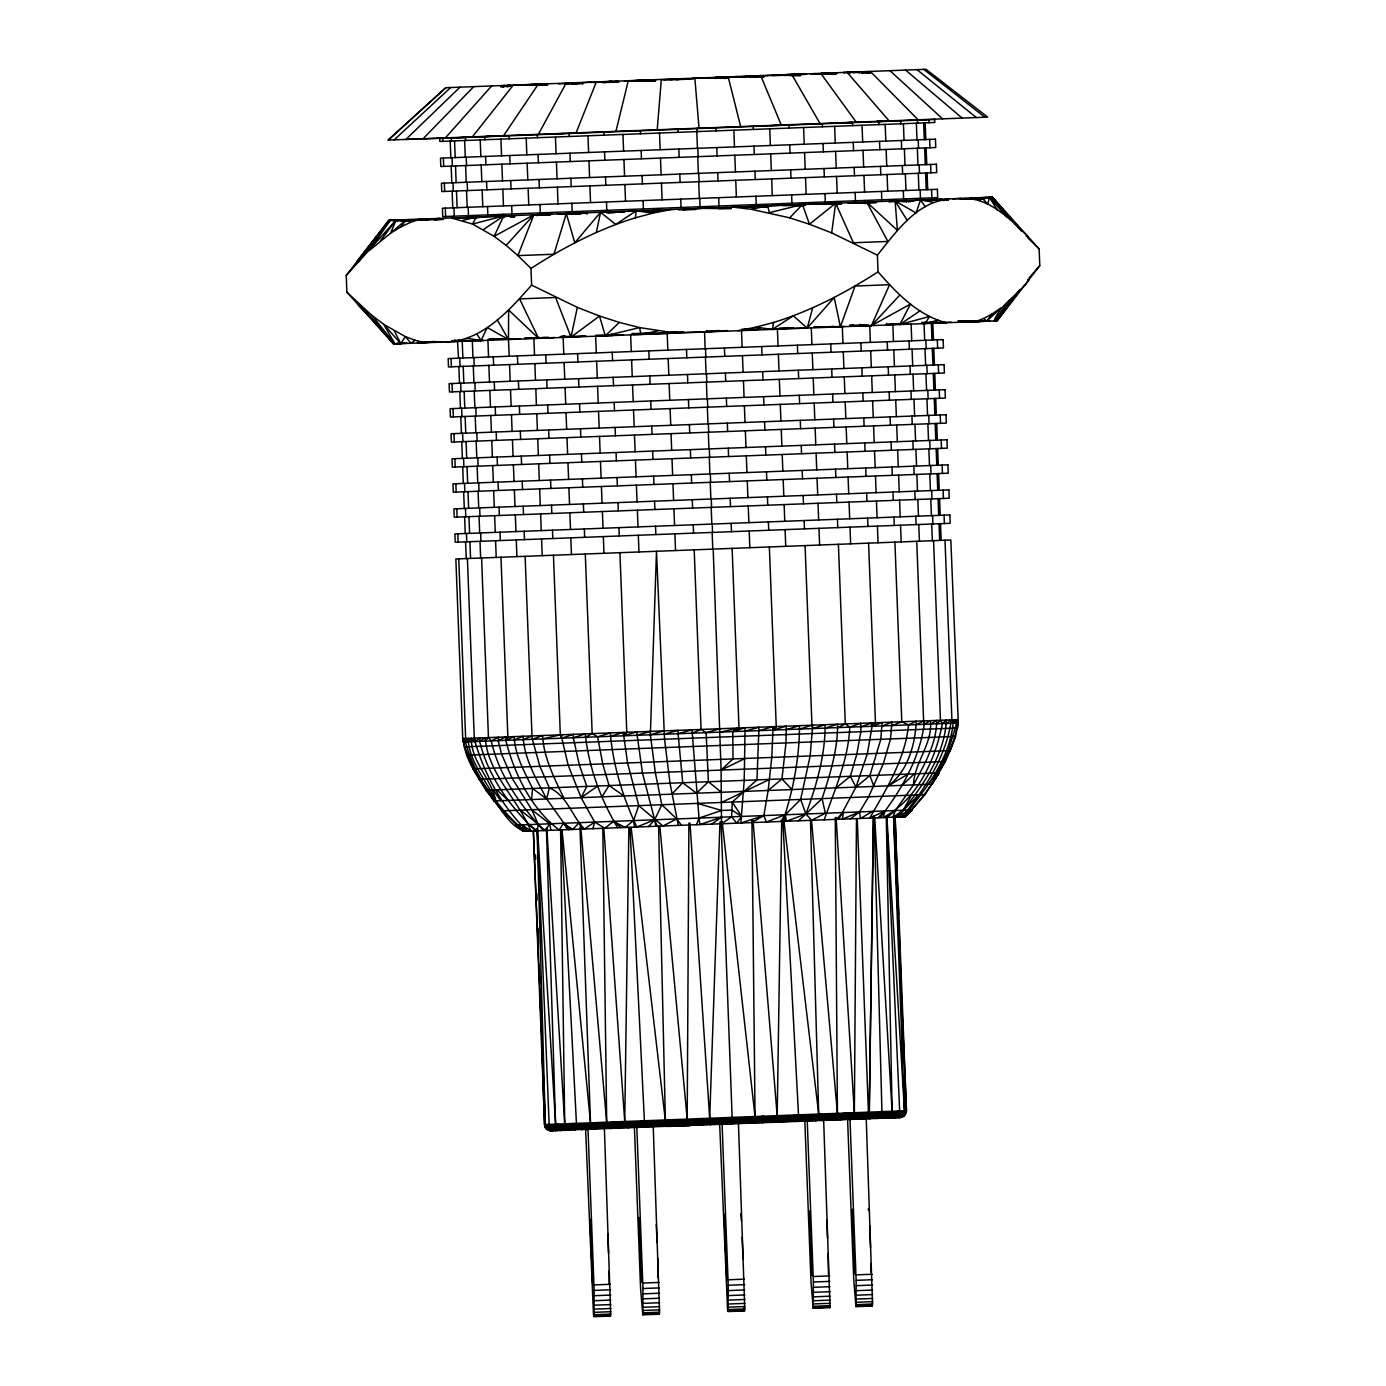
<?xml version="1.0" encoding="UTF-8"?>
<svg xmlns="http://www.w3.org/2000/svg" width="1386" height="1386" viewBox="0 0 1386 1386"><rect width="100%" height="100%" fill="white"/><g stroke="black" fill="none" stroke-linecap="round" stroke-linejoin="round"><path stroke-width="1.5" d="M658.593 826.402L665.401 1121.118L667.411 1126.454L689.587 1125.709L688.132 1124.878L687.196 1119.108L688.894 823.076M751.957 820.668L755.058 1117.67L754.192 1123.232M617.636 827.737C600.779 799.289 588.496 766.926 585.308 733.887L573.302 737.75L579.313 764.812L586.815 786.416L581.098 797.643L594.629 822.071L604.92 828.222L905.214 816.718L924.895 794.663L939.223 772.903L485.949 790.28C476.438 774.393 463.929 757.692 463.461 738.547L463.115 741.96L958.298 722.99L950.813 540.003L455.855 558.974L462.733 738.582L463.773 741.943M815.505 1120.893L817.671 1119.23L818.693 1114.067L810.498 820.581M849.861 1119.576L852.858 1117.896L854.365 1112.698L856.479 818.814M400.814 342.775L400.797 343.659L402.668 342.706M628.724 1128.048L626.264 1126.575L624.74 1121.499L628.88 827.546M768.156 790.47L771.777 757.449L772.972 730.093L786.226 726.177L786.001 742.931L781.947 778.932L768.156 790.47L763.859 815.592L766.337 822.037L785.308 814.76L800.64 799.427L810.152 755.976L812.698 725.155M604.4 1128.984L610.706 1314.049L610.377 1316.076L593.988 1316.7L594.161 1290.401L588.01 1129.607M653.256 1127.113L659.545 1312.195L659.216 1314.205L642.792 1314.829L642.965 1288.53L636.832 1127.736M738.461 1123.838L744.767 1308.938L744.421 1310.931L728.048 1311.554L728.239 1285.272L722.089 1124.462M775.519 1122.417L777.182 1116.821L781.687 821.673M823.665 1120.581L829.971 1305.664L829.625 1307.674L813.201 1308.297L813.391 1281.998L807.241 1121.205M833.54 1120.2L836.139 1118.537L837.421 1113.356L835.273 817.463M866.233 1118.935L872.539 1304.018L872.21 1306.028L855.959 1306.651L856.15 1280.352L849.999 1119.559M869.247 1113.304L873.44 816.007L869.282 1112.126L867.584 1117.324L864.223 1119.022M751.68 822.608L763.859 815.592L740.852 823.024L744.213 780.387L745.079 727.754L732.761 731.635L733.003 758.922L721.101 770.079L721.534 823.769L731.635 816.822L732.241 802.044L756.981 779.885L758.974 727.217L745.27 731.15M786.486 729.573L799.479 725.675C799.531 758.107 793.035 790.661 782.917 821.413M678.326 825.415L670.01 783.229L664.535 739.24L656.496 551.281L650.363 734.788L655.318 772.591L661.815 804.746L654.694 819.767L636.78 827.009C623.024 797.522 612.872 765.453 610.377 732.917L597.609 736.815L592.168 733.61L585.29 554.019M678.586 79.574L661.867 79.747M710.516 1124.912L709.684 1118.259L719.975 821.881M876.402 1118.554L880.058 1116.839L881.929 1111.641L874.098 815.973M565.488 826.645L568.52 829.625L546.69 798.96L532.57 788.495C524.584 772.158 514.847 755.145 514.189 736.607L505.821 740.332C514.015 773.423 531.635 809.355 559.216 829.971L604.92 828.222L613.478 821.344L625.155 827.459L633.523 820.581L638.755 805.63L627.563 762.976L623.284 732.432L610.308 736.33M573.302 737.75L573.44 734.337L561.78 738.184L568.191 765.245L581.098 797.643L597.782 786.001M805.075 545.599L811.953 725.19L812.785 728.568L825.12 724.687C825.311 755.249 816.493 785.498 805.924 813.98L798.267 820.824M886.278 817.671L892.116 1111.26L890.107 1116.458L886.208 1118.173M871.118 1272.383L871.118 1263.374M523.232 831.375L502.356 810.862L485.949 790.28C498.163 801.888 511.33 834.06 530.977 831.063C518.121 799.237 487.768 773.7 485.239 737.716L479.643 741.337C488.097 776.056 509.875 806.843 535.828 830.89M893.485 1117.896L897.556 1116.18L899.67 1110.966L886.693 817.653M898.128 1117.722L902.303 1115.99L904.469 1110.792L893.572 817.394M825.484 728.083L837.56 724.202C837.837 749.687 830.023 774.635 822.054 798.613L805.924 813.98L786.364 821.274L785.308 814.76L780.699 821.5M899.185 1117.67L904.261 1115.921L906.461 1110.706L895.131 817.324L897.244 877.736M563.963 798.301C554.521 778.499 543.589 757.778 542.619 735.516L532.38 739.31L539.864 766.337L549.358 787.854C567.359 795.72 571.586 815.852 584.459 829.019L594.629 822.071L592.896 828.689M838.409 544.317L845.287 723.908L849.774 727.148C848.423 759.649 834.667 789.829 824.237 819.819M849.774 727.148L860.741 723.319L860.862 731.704L856.808 754.192L850.328 776.316L836.174 787.854M887.023 817.411L895.339 810.55L913.495 784.892C914.102 762.716 932.986 743.606 930.422 720.651L924.202 724.289C919.438 758.974 901.16 790.418 879.989 817.688M549.358 787.854L546.69 798.96C536.382 779.417 524.168 758.783 523.146 736.261L514.05 740.02M467.879 741.787L471.327 738.253C470.997 761.624 491.493 778.967 495.824 800.9C486.365 780.474 469.005 761.746 468.104 738.374L465.505 741.874C474.497 777.078 497.903 807.518 524.74 831.305L559.216 829.971L563.496 823.267L572.73 829.469L579.14 822.66L581.6 829.123M782.865 821.638L798.509 1114.846L797.747 1120.009L796.066 1121.638M850.328 776.316L855.976 787.092L867.341 753.776L872.123 726.281L882.154 722.504L880.803 739.292L869.871 775.571L855.976 787.092L838.755 819.265M657.207 129.782L661.33 79.452M784.857 814.933L784.32 821.361L785.308 814.76M882.535 725.883L891.926 722.123L890.54 738.929L883.298 763.859L868.675 796.811L859.545 811.919L850.328 818.831M531.774 809.736L549.792 823.786L544.993 830.526L538.149 824.237L531.774 809.736L511.988 778.083L501.472 753.828L498.198 740.626L498.51 737.213L491.268 740.886C498.804 775.311 520.304 804.885 543.555 830.595M479.643 741.337L479.954 737.924L474.965 741.51C484.857 775.086 502.113 806.86 527.494 831.202M531.531 799.531L532.57 788.495M908.021 774.098L888.218 785.862C907.709 771.482 915.297 744.542 916.215 721.188L908.523 724.895C905.145 759.147 886.33 789.05 869.732 818.087L885.03 810.949L883.09 817.567C917.445 799.531 935.169 760.117 942.428 723.596L940.453 720.27L933.558 540.661M828.464 1274.704L828.135 1253.412M868.312 1209.631L868.468 1208.713L868.849 1210.723M453.569 341.441C486.399 336.451 510.602 308.835 531.6 285.118L530.959 268.416C563.548 247.436 598.215 229.192 635.394 217.81L636.174 210.863L653.066 213.08L671.049 209.529M930.994 724.029L936.659 720.408C936.797 743.572 924.081 764.951 913.495 784.892M942.428 723.596L946.395 720.044C944.663 756.825 920.339 789.396 897.712 817.012L905.214 816.718L911.815 809.909L924.445 794.68L939.223 772.903M902.078 816.839C924.306 789.864 944.923 758.419 950.865 723.267L953.429 719.767C951.212 756.895 926.229 789.032 903.36 816.787L911.815 809.909L904.261 816.752M957.501 727.996L957.691 719.611L948.353 750.675L931.721 784.199C943.589 764.431 956.392 743.191 957.691 719.611L462.733 738.582M950.276 750.606L955.456 736.434L958.298 722.99M921.742 322.488L946.447 322.747C917.965 315.558 896.777 293.174 878.048 271.847L877.407 255.145L831.669 232.9L835.654 203.222L767.653 205.821L751.351 209.303L733.211 207.155L767.636 206.167M878.048 271.847C845.46 292.827 810.793 311.07 773.613 322.453L772.4 329.418L755.942 327.183L737.941 330.734M731.08 208.697L701.94 208.35L678.88 209.927M596.327 232.415L600.571 212.231L624.514 211.867M531.6 285.118L577.338 307.38L571.032 337.127L585.88 336.088L560.29 336.555M904.417 1111.953L904.694 1110.775M615.938 131.358L628.274 80.717M742.792 207.259L768.658 206.791M406.375 220.357L396.084 220.079L396.639 221.275L396.067 220.079L346.223 275.502L346.864 292.203L393.572 343.936L997.158 320.807L1039.777 265.644L1039.136 248.943L992.428 197.21L388.842 220.357L346.223 275.502M812.664 307.865L807.224 328.084L779.14 328.534M895.339 810.55L892.93 817.203L903.308 810.238L918.658 794.906M950.415 750.588L473.094 768.884L493.832 800.987L932.189 784.181L945.373 761.486L955.578 736.434L466.839 755.162M696.482 824.722L699.046 818.069L691.995 729.798L678.083 733.731L682.726 782.744L696.517 793.208L708.402 781.756L706.132 732.657L701.073 729.434L692.082 733.194M609.112 1283.332L609.199 1270.875M732.397 1124.063L721.084 821.846M576.074 132.883L596.344 81.93M763.253 1121.984L762.595 1122.92M406.826 220.72L396.067 220.079L390.609 233.143L369.196 250.641L390.246 220.305L407.311 220.998M582.536 84.148L582.917 83.229L558.61 83.836M953.914 723.163L955.595 719.68L956.167 723.076M937.889 320.201L925.276 323.562L929.417 316.493L899.86 324.532L910.446 304.106L871.43 325.623L850.519 326.212M997.158 320.807L1019.784 290.402L994.108 320.911C1000.692 303.17 1019.108 294.785 1029.313 279.348L1027.754 279.418M896.43 817.064L903.308 810.238L911.451 795.183M538.392 134.338L566.146 83.091M513.911 216.095L476.368 216.996L472.539 224.047L452.806 218.382M1026.09 236.14L1027.65 236.088C1009.476 218.78 987.681 195.582 960.29 198.926L982.016 198.839L985.983 197.453L984.025 199.012L985.983 197.453M500.97 557.259L507.865 736.85L505.821 740.332L505.751 736.936L498.198 740.626M463.253 741.96L465.384 738.478L465.505 741.874L465.644 738.461L458.749 558.87M384.58 227.183L388.842 220.357L443.191 219.109L434.719 219.716M601.922 796.846L609.06 785.567L602.737 763.929L597.609 736.815M904.815 1114.119L903.412 1115.955M604.92 82.519L611.988 81.341L592.913 82.467L611.538 81.549L600.952 82.467M595.737 1129.313L591.822 1127.078L590.627 1123.977L591.406 1122.781M503.603 135.672L538.27 84.165M998.093 317.481L995.754 320.859L1003.429 310.914M560.498 336.867L564.899 335.897M524.809 338.011L548.908 337.508L542.879 337.491M443.208 218.971L419.975 219.161L410.464 222.366L406.271 219.681L390.609 233.143L401.074 226.784L406.271 219.681L442.377 219.56M732.241 802.044L741.649 816.441L736.728 823.18L731.635 816.822M825.068 1118.952L822.73 1120.616M388.842 220.357L356.687 261.798L358.246 261.746L390.246 220.305M507.276 87.023L509.996 85.239L500.641 86.798C503.95 84.789 502.182 86.504 509.875 86.313M430.665 341.632L417.481 343.018L434.788 341.476M958.991 321.708L975.467 321.639L983.783 318.468L986.659 321.205L1001.108 307.796L991.978 314.085L986.659 321.205L958.488 321.396M380.492 240.679L396.084 220.079M877.407 255.145C895.685 232.346 916.458 202.495 947.729 199.255M994.108 320.911L1009.944 300.294M1014.95 295.998L1020.061 289.362M928.429 784.32L937.282 772.99M472.383 136.868L513.27 85.118M909.337 811.312L904.989 816.735L912.231 809.892L515.696 825.103L523.388 831.357L515.696 825.103M852.026 203.066L875.969 202.72M1029.088 277.876L1039.777 265.644M979.296 200.589L981.912 197.609L985.013 198.389M445.356 137.907L491.632 85.949M805.266 1120.373L803.811 1121.326M505.751 739.206L507.865 736.85M648.596 826.558L654.694 819.767L642.48 773.093L636.694 731.912L623.371 735.827L626.801 732.293L619.923 552.685M514.483 216.805L503.742 215.939L472.539 224.047L494.126 236.33L506.167 245.391L533.87 214.795L551.074 214.31M471.032 741.666L474.289 738.132L467.394 558.541M769.369 546.968L776.247 726.559L772.972 730.093L772.851 726.697L759.199 730.613M899.86 294.993L871.43 325.623L889.535 284.702L855.041 286.036L840.384 326.819L814.466 327.321M939.535 200.468L948.665 199.186M485.083 741.129L488.461 737.595L481.583 557.986M671.812 794.161L682.726 782.744M937.057 723.804L940.453 720.27M751.351 209.303L789.673 217.845L802.477 204.487L809.459 224.237L831.669 232.9M423.059 138.756L473.752 86.642M901.853 816.839L908.835 810.03L897.712 817.012M878.014 817.757L885.03 810.949M947.019 723.423L950.675 719.871L950.865 723.267L951.905 719.819L945.009 540.228M460.013 87.162L405.89 139.414L465.471 137.474L465.575 140.471M836.226 819.369L843.294 812.543L842.463 819.126L859.545 811.919L860.498 818.433L872.47 811.416M596.673 335.932L605.301 335.828L619.334 322.418L639.604 327.598L675.796 333.125L633.489 334.338M902.113 785.325L914.223 773.873M895.997 817.082L903.308 810.238M394.213 139.865L450.658 87.526M507.969 86.105L502.668 86.729L505.145 85.43M982.016 198.839L989.379 197.332L1006.738 216.684L992.428 197.21L980.335 199.151M901.333 816.874L908.835 810.03M388.253 140.09L445.876 87.699M493.173 338.652L488.946 339.743M647.054 79.99L642.55 81.029M861.486 72.834L870.72 72.609L853.655 72.072M624.445 81.306L646.812 80.197L628.516 81.116M908.523 201.906L917.532 200.086L928.135 200.156M935.255 200.208L941.718 199.151M535.169 85.187L540.627 84.078L516.562 85.204L517.619 84.962M899.739 1116.094L895.616 1117.809M842.29 1118.97L840.124 1119.94M431.912 341.597L435.602 341.857L424.705 342.74L414.934 340.246L411.001 343.278L405.284 336.573L383.697 324.307L371.656 315.228L346.864 292.203M455.006 340.107L454.21 340.731L481.115 340.575L487.196 327.494L508.471 339.535L509.234 356.237M529.66 85.274L546.171 84.234M959.372 198.96L966.44 198.683M943.19 200.572L947.937 199.809L941.648 200.329M982.882 198.059L970.269 199.047M623.371 734.684L626.801 732.293M772.799 728.967L776.247 726.559M711.572 824.15L721.569 817.203L699.861 824.583L699.046 818.069L721.552 810.481L731.947 810.082L741.649 816.441M401.542 343.156L400.797 343.659L383.697 324.307L394.975 343.884L401.282 343.156L393.572 343.936L372.851 320.131M899.86 324.532L919.888 310.932M483.385 229.556L503.742 215.939L494.126 236.33L533.87 214.795L517.896 255.613L530.959 268.416M505.717 86.192L511.105 85.499M871.967 1117.826L869.247 1118.831M732.761 731.635L738.998 727.996L732.12 548.388M590.8 82.606L591.631 82.12L567.151 83.836M983.783 318.468L991.978 314.085M585.29 737.283L592.168 733.61M916.7 724.583L923.613 720.911L916.735 541.32M562.092 1130.595L558.922 1129.833L556.531 1127.459L555.699 1125.311L558.108 1124.063M902.477 1116.648L900.346 1117.532M681.462 825.294L676.697 818.918L662.958 826.004L638.755 805.63M721.5 802.459L769.594 779.417M837.837 727.598L845.287 723.908M745.062 758.471L721.101 770.079L713.184 549.116M401.074 226.784L410.464 222.366M522.92 739.674L531.999 735.931L525.121 556.323M818.693 1115.228L821.811 1113.946M974.999 197.886L969.663 198.943M892.393 725.519L901.784 721.742L908.523 724.895M881.877 1112.819L885.325 1111.52M861.191 726.714L871.95 722.886L872.123 726.281L875.467 722.764L868.589 543.156M882.535 1117.913L880.526 1118.398M969.853 320.703L966.025 322.002L989.916 321.084M572.764 82.848L582.466 82.813M799.757 729.071L811.953 725.19M636.728 735.308L650.346 731.392M650.363 734.788L664.015 730.855M664.189 734.268L677.997 730.318L678.083 733.731M706.132 732.657L720.062 728.707M665.401 1121.118L670.183 1119.767M635.394 217.81L653.066 213.08M755.942 327.183L773.613 322.453M462.872 220.374L476.368 216.996M802.477 204.487L769.403 212.682L767.653 205.821M577.338 307.38L599.532 316.025L605.301 335.828L639.604 327.598L640.904 334.459L657.657 330.959M518.641 85.222L523.561 84.719M861.139 72.644L865.626 72.401M542.428 738.929L560.325 734.84L553.447 555.249M720.183 732.12L738.998 727.996M504.036 85.482L501.507 86.019M404.088 343.537L406.86 342.948L396.621 343.815M502.668 86.729L508.905 85.499L503.516 85.949M958.055 320.824C964.968 323.943 972.608 319.04 979.729 321.465M611.33 1128.706L608.454 1127.251L606.791 1123.353L614.708 1121.898L624.843 1122.66M755.058 1117.67L763.634 1116.18M837.387 1114.517L846.829 1112.993L854.33 1113.876M849.843 325.779L868.641 325.017M402.356 220.305L395.72 220.565M889.362 1118.052L890.453 1117.913M551.715 214.345L536.105 215.419L549.982 214.657M922.279 323.666L932.483 322.384L921.673 323.215M969.143 198.579L974.826 197.886M559.736 1130.681L561.001 1130.543M427.044 219.664L430.907 219.213L419.975 219.161M825.571 74.203L836.849 72.921L810.637 74.168M738.998 207.224L742.913 206.774M683.541 331.93L651.94 333.333M813.79 326.94L840.384 326.819L834.216 297.488L807.224 328.084L793.312 315.8L772.4 329.418L792.879 327.737M608.194 212.734L624.272 211.677M393.572 343.936L401.767 343.035M531.722 85.187L539.743 84.303L516.562 85.204M759.996 77.01L764.188 76.576M469.871 218.347L479.435 217.359L454.868 218.295M931.635 322.626L951.177 322.176M964.379 320.876L958.973 321.379L970.737 320.928M434.113 342.377L441.943 341.632M982.362 198.077L985.827 197.748M985.186 197.488L973.682 198.406L991.025 197.262L1010.654 219.04M548.561 337.993L554.539 337.439M902.927 201.628L913.114 200.935M741.753 330.145L760.446 329.21M660.758 209.927L645.339 211.313L660.862 210.395M423.752 219.698L439.553 218.399L442.948 219.421M488.322 339.622L502.633 338.86M751.333 76.992L763.755 75.918M670.2 79.678L678.603 78.985L663.963 79.712M850.276 325.658L866.648 325.086M887.404 324.757L907.865 323.596M478.863 216.892L467.255 217.827L467.966 218.538M853.204 72.748L864.621 71.864L847.712 72.297M520.46 338.86L488.6 339.293M524.549 338.548L538.859 337.474M572.73 214.085L581.184 213.461L566.302 213.548L553.967 254.244L517.896 255.613L506.167 245.391M669.455 332.744L704.573 331.947L705.11 348.718M848.007 203.014L856.635 202.425M451.784 340.748L457.848 340.332M628.239 211.417L636.174 210.863L615.679 224.48L600.571 212.231L574.792 242.775L566.302 213.548L587.335 213.132M727.529 330.509L706.687 331.93L706.548 330.474M827.685 74.151L835.706 73.597M468.035 340.315L457.501 341.008L458.523 358.177M560.585 336.746L564.483 336.503M846.829 72.73L854.729 72.228L843.398 72.47L844.854 72.852M931.652 200.225L948.284 199.619M605.301 335.828L623.042 334.719M741.683 329.903L758.263 329.227M572.539 83.87L582.917 83.229M740.817 76.94L767.913 75.572M789.396 75.554L800.363 75.797M952.875 198.926L961.295 198.406M651.333 81.116L655.474 80.873L645.218 81.064M833.662 326.42L825.45 326.905L844.247 326.386M719.992 78.326L728.187 77.859M753.534 76.975L764.136 76.369M800.484 74.671L784.407 75.52M497.851 216.874L509.84 216.181M768.277 206.549L747.106 207.19M876.229 202.373L856.219 202.91M633.402 334.113L648.076 333.298M582.207 83.073L571.465 83.68L581.964 83.507M821.725 73.302L836.849 72.921L830.647 72.956L835.585 73.25M637.04 81.098L655.578 80.111L633.177 80.734L655.838 79.66M712.196 78.274L728.741 77.581M772.21 75.554L799.861 74.913L767.775 75.537M510.429 216.909L514.743 216.684M734.649 76.958L763.703 75.78M626.108 131.046L632.207 130.734M796.465 205.838L804.885 205.423M444.282 341.995L457.068 341.337M727.927 77.2L696.863 78.326M734.043 76.906L737.768 76.525M551.784 134.026L564.189 133.454M480.128 136.816L490.609 136.348M455.526 137.82L451.282 138.011L451.403 141.008M487.3 136.417L491.545 136.209M863.374 72.488L862.387 71.933L868.693 72.696L861.278 71.777L870.72 72.609M538.963 84.927L546.569 84.633M611.157 82.155L619.074 81.843M654.954 80.475L634.528 81.081M675.883 79.678L693.346 79.002M748.319 76.888L764.344 76.369M819.057 74.186L836.174 73.649M407.657 220.114L391.891 220.235L396.639 221.275M430.907 219.213L414.154 219.854M563.929 214.12L586.573 213.253L587.11 214.224M782.692 205.734L804.971 205.128M841.527 203.482L820.737 204.279L841.111 204.244M924.41 200.294L948.128 200.052M433.905 219.508L443.676 219.144M683.073 209.962L695.651 209.477M718.658 208.593L731.202 208.125M975.103 198.77L981.305 198.527M595.703 335.291L610.758 334.719M706.617 331.046L719.161 330.561M886.971 324.133L899.393 323.666M931.946 322.418L936.156 322.245M464.154 746.915L957.639 727.996M478.95 779.365L945.373 761.486M501.905 810.879L924.895 794.663M551.108 1130.924L547.072 1128.793L545.356 1124.548L533.367 831.202L544.629 1125.744L906.392 1111.867M544.629 1125.744L544.975 1126.853L906.132 1113.01M544.975 1126.853L545.512 1127.892L905.682 1114.084M545.512 1127.892L546.205 1128.81L905.058 1115.072M546.205 1128.81L904.261 1115.921M547.072 1129.607L903.343 1116.631M548.042 1130.248L902.303 1117.151M549.116 1130.699L901.195 1117.497M593.97 1284.926L610.36 1284.302M642.775 1283.055L659.199 1282.431M728.031 1279.78L744.421 1279.157M813.201 1276.523L829.625 1275.9M855.959 1274.877L872.192 1274.254M594.161 1290.401L610.55 1289.777M642.965 1288.53L659.389 1287.906M728.239 1285.272L744.611 1284.631M813.391 1281.998L829.816 1281.374M856.15 1280.352L872.383 1279.728M594.317 1295.702L610.689 1295.078M643.121 1293.848L659.545 1293.225M728.378 1290.591L744.75 1289.95M813.53 1287.317L829.954 1286.693M856.288 1285.671L872.539 1285.047M594.421 1300.692L610.793 1300.068M643.225 1298.838L659.649 1298.214M728.482 1295.581L744.854 1294.957M813.634 1292.306L830.058 1291.683M856.392 1290.661L872.643 1290.037M594.473 1305.214L610.845 1304.59M643.277 1303.36L659.701 1302.736M728.534 1300.103L744.906 1299.479M813.686 1296.828L830.11 1296.205M856.444 1295.182L872.695 1294.559M594.473 1309.129L610.845 1308.505M643.277 1307.275L659.701 1306.651M728.534 1304.018L744.906 1303.377M813.686 1300.744L830.11 1300.12M856.444 1299.08L872.695 1298.457M594.421 1312.317L610.81 1311.693M643.225 1310.463L659.649 1309.839M728.482 1307.189L744.854 1306.565M813.634 1303.931L830.075 1303.308M856.392 1302.268L872.643 1301.645M594.317 1314.69L610.706 1314.049M856.305 1304.642L872.539 1304.018M643.121 1312.837L659.545 1312.195M728.395 1309.562L744.767 1308.938M813.547 1306.288L829.971 1305.664M585.62 1129.694L593.503 1314.708L593.762 1316.18L610.55 1315.539M642.983 1314.292L659.407 1313.668M719.68 1124.566L727.563 1309.597L727.823 1311.052L744.611 1310.394M813.391 1307.76L829.816 1307.137M856.15 1306.114L872.4 1305.491M877.009 121.396L887.387 121.136M926.143 119.768L913.149 120.287L917.445 120.149L917.567 123.146M847.695 122.488L851.922 122.349M877.321 121.535L890.02 121.119M876.974 121.448L889.743 121.032M738.114 76.698L715.436 77.373L715.904 78.552M809.147 123.96L815.349 123.77M842.151 122.938L852.459 122.626L852.581 125.641M770.391 125.589L778.637 125.364M557.519 214.12L581.184 213.461M763.911 75.762L759.285 75.693L763.53 75.624M728.551 77.114L724.237 77.044M618.139 81.479L602.962 82.467L617.809 82.19M800.294 74.48L787.196 74.619M728.1 77.512L692.636 78.24M837.265 73.008L831.565 73.129L833.003 74.532M746.863 76.611L724.48 77.235L728.793 77.72M546.344 84.269L534.442 84.511L547.678 84.996L533.627 85.118M606.271 212.751L614.691 212.578M909.251 201.299L888.755 201.663L895.113 200.935L916.077 212.994L920.529 199.965L941.129 199.653M649.67 211.365L660.134 211.174M741.926 329.244L746.066 329.158M671.032 332.293L677.252 332.172M631.808 333.576L646.032 333.333M800.9 75.156L787.837 74.792L806.513 74.324M618.277 81.41L603.378 81.878L617.948 81.999M789.673 217.845L809.459 224.237L835.654 203.222L853.378 242.758L887.872 241.441L866.683 202.027L876.714 201.871M849.635 325.086L853.793 325.017M514.327 85.083L522.557 84.962M632.969 334.528L640.904 334.459M510.741 85.585L506.67 85.585L510.204 86.105M928.152 199.671L940.262 199.688M435.602 341.857L417.896 341.649M620.322 211.954L624.549 211.971M454.781 217.983L451.715 218.416M779.053 328.326L787.387 328.361M763.998 75.918L759.753 75.883L760.516 77.321M550.138 214.917L543.832 214.414M975.467 321.639L965.002 321.552L979.555 321.483L975.242 320.894M453.101 340.973L456.427 341.043L451.784 341.112M760.186 76.438L764.414 76.559M477.927 340.263L483.61 340.488M550.259 1130.959L553.326 1130.941M555.838 1130.837L551.593 1129.434L548.648 1124.427M557.952 1130.751L555.751 1130.439M565.228 1130.474L563.114 1130.162M676.645 1126.212L654.001 1126.177M570.928 1130.266L567.047 1128.845L564.726 1123.803L546.846 828.516M575.034 1130.11L571.275 1128.689M832.38 73.666L836.33 73.926M582.189 1129.833L578.603 1128.395L576.437 1123.353L561.261 830.127M587.214 1129.642L584.528 1128.845M406.41 220.651L399.341 219.941M700.935 1118.589L709.736 1119.403M617.913 1128.464L615.817 1127.65M836.226 1113.408L844.23 1114.257M871.066 724.965L875.016 725.502M869.819 71.899L867.255 71.552M647.643 1127.32L645.651 1125.83L644.386 1120.754L629.972 827.494M467.359 338.253L481.115 340.575L476.732 333.835M933.402 202.321L920.529 199.965L925.207 206.705M793.78 1115.02L798.509 1116.007M815.609 73.527L817.168 74.255M866.129 71.604L867.792 71.985M552.182 1130.872L549.999 1130.162M798.509 74.186L779.642 74.913L780.526 75.329M572.539 1123.509L576.576 1124.514M697.487 803.378L721.552 810.481M641.129 1120.876L644.49 1121.915M619.334 322.418L599.532 316.025L571.032 337.127L555.613 297.505L519.559 298.891L538.6 338.375L508.627 309.996L508.471 339.535L497.331 319.941M414.934 340.246L405.284 336.573L400.814 343.659L394.421 331.081M697.262 1125.415L696.69 1124.548M897.574 1111.052L899.618 1112.126M401.212 220.772L402.217 221.31M961.468 320.703L962.404 321.24M849.653 73.008L848.734 72.47L856.964 71.951L859.407 73.042M517.498 825.034L525.103 831.288L521.933 824.861L530.977 831.063M609.06 785.567L624.081 795.997M516.112 825.086L521.292 828.811M528.828 824.601L537.318 830.82L538.149 824.237L520.564 810.169M923.821 69.387L984.892 117.221M916.96 69.647L976.333 117.55M708.402 781.756L721.413 792.255M571.067 829.538L563.496 823.267L569.334 829.59M613.478 821.344L621.015 827.615M905.595 70.08L962.144 118.087M496.794 789.864L508.35 800.432M889.951 70.686L942.619 118.849M866.683 202.027L897.4 230.388L895.113 200.935L907.241 220.495M661.815 804.746L676.697 818.918M1027.546 237.56L1039.136 248.943M368.693 315.367L358.35 305.076L359.91 305.007L394.975 343.884L371.656 315.228M870.321 71.431L918.121 119.785M781.947 778.932L791.874 789.552M1014.864 223.7L1021.88 231.479M981.912 197.609L987.768 204.296L989.379 197.332L997.296 209.858M992.428 197.21L1017.324 225.797M847.106 72.332L889.136 120.894M488.461 737.595L491.268 740.886M521.933 824.861L527.286 831.202M820.755 73.337L856.236 122.159M493.208 790.003L500.727 800.71M893.173 323.891L893.745 324.757M491.094 795.581L494.3 800.969L473.735 768.866L465.35 748.544M791.752 74.446L820.044 123.545M719.039 1124.583L718.814 1123.024M829.625 1307.674L829.14 1305.699M813.201 1308.297L811.018 1282.085L804.833 1121.291M744.421 1310.931L743.658 1306.617M642.792 1314.829L640.592 1288.633L634.424 1127.823M872.21 1306.028L871.725 1304.053M855.959 1306.651L853.776 1280.439L847.591 1119.663M610.377 1316.076L609.875 1314.084M560.325 734.84L561.78 738.184L561.573 734.788M760.706 75.641L781.271 125.017M657.189 826.229L654.694 819.767L655.838 826.281M869.871 775.571L873.925 786.416M800.64 799.427L805.924 813.98L811.572 820.304L825.38 813.235L822.054 798.613M728.187 76.888L740.678 126.576M724.705 77.807L724.913 78.69M464.119 743.589L464.812 746.881M474.289 738.132L474.965 741.51L474.705 738.114M740.8 1213.841L741.475 1221.153M923.613 720.911L924.202 724.289L924.185 720.893M633.523 820.581L634.615 827.095M549.792 823.786L550.883 830.301M549.202 1125.571L537.214 828.897M537.525 828.88L555.699 1125.311M783.974 821.482L818.693 1114.067M631.132 827.459L665.315 1119.957M531.999 735.931L532.38 739.31M722.175 821.794L755.024 1116.51M562.04 830.093L590.627 1123.977M580.769 827.217L606.791 1123.353M659.823 826.351L687.196 1119.108M613.53 1121.932L613.634 1123.093M811.538 820.529L837.421 1113.356M694.854 78.17L699.046 128.17L697.071 128.586L697.175 131.601M753.031 820.616L777.182 1115.661M474.116 738.149L474.393 741.527M603.828 828.499L624.74 1121.499M689.985 823.041L709.684 1118.259M836.087 817.428L854.365 1112.698M886.953 817.653L904.469 1110.792M874.722 818.121L892.116 1111.26M656.271 1224.41L657.051 1242.722M826.818 1220.269L827.546 1238.339M904.33 1084.874L904.746 1093.485M893.675 817.394L906.461 1110.706L544.49 1124.583L542.844 1074.964M928.897 119.698L929.001 122.713M929.642 139.414L929.971 147.765M930.612 164.466L930.924 172.817M931.565 189.518L931.894 197.869M936.624 321.448L936.693 323.111M937.334 339.813L937.646 348.163M938.287 364.864L938.617 373.215M939.258 389.916L939.569 398.267M940.21 414.968L940.54 423.319M941.181 440.02L941.492 448.371M942.133 465.072L942.445 473.423M943.086 490.124L943.416 498.475M944.057 515.176L944.368 523.527M925.172 122.852L925.813 139.553M926.125 147.904L926.766 164.605M927.095 172.955L927.719 189.657M932.847 323.267L933.488 339.968M933.8 348.319L934.441 365.02M934.77 373.371L935.411 390.072M935.723 398.423L936.364 415.124M936.693 423.475L937.334 440.176M937.646 448.527L938.287 465.228M938.617 473.579L939.258 490.28M939.569 498.631L940.21 515.332M940.522 523.683L941.163 540.384M923.665 122.921L924.306 139.605M924.635 147.956L925.259 164.657M925.588 173.007L926.229 189.709M931.34 323.319L931.981 340.02M932.31 348.371L932.951 365.072M933.263 373.423L933.904 390.124M934.233 398.475L934.874 415.176M935.186 423.527L935.827 440.228M936.156 448.579L936.797 465.28M937.109 473.631L937.75 490.332M938.062 498.683L938.703 515.384M939.032 523.735L939.673 540.436M918.208 139.847L918.52 148.198M919.161 164.899L919.472 173.25M920.113 189.951L920.443 198.302M925.172 321.881L925.242 323.562M925.883 340.263L926.194 348.614M926.836 365.315L927.165 373.666M927.806 390.367L928.118 398.718M928.759 415.419L929.088 423.769M929.729 440.471L930.041 448.821M930.682 465.523L931.011 473.873M931.652 490.575L931.964 498.925M932.605 515.627L932.917 523.977M916.354 123.198L916.995 139.899M917.324 148.25L917.965 164.951M918.277 173.302L918.918 190.003M924.046 323.596L924.67 340.298M924.999 348.648L925.64 365.35M925.952 373.7L926.593 390.402M926.922 398.752L927.563 415.454M927.875 423.804L928.516 440.505M928.845 448.856L929.486 465.557M929.798 473.908L930.439 490.609M930.768 498.96L931.392 515.661M931.721 524.012L932.362 540.713M903.412 123.683L904.053 140.384M904.382 148.735L905.023 165.436M905.335 173.787L905.976 190.488M906.288 198.839L906.427 202.183M911.104 324.099L911.745 340.8M912.057 349.151L912.698 365.852M913.01 374.203L913.651 390.904M913.98 399.255L914.621 415.956M914.933 424.307L915.574 441.008M915.903 449.359L916.544 466.06M916.856 474.41L917.497 491.112M917.827 499.462L918.468 516.164M918.779 524.514L919.42 541.216M900.605 120.79L900.727 123.787M901.368 140.488L901.68 148.839M902.321 165.54L902.65 173.891M903.291 190.592L903.603 198.943M909.043 340.904L909.372 349.255M910.013 365.956L910.325 374.307M910.966 391.008L911.295 399.359M911.919 416.06L912.248 424.411M912.889 441.112L913.201 449.462M913.842 466.164L914.171 474.514M914.812 491.216L915.124 499.566M915.765 516.268L916.094 524.618M885.169 124.393L885.81 141.095M886.122 149.445L886.763 166.147M887.075 174.497L887.716 191.199M892.844 324.792L893.485 341.493M893.797 349.844L894.438 366.545M894.767 374.896L895.408 391.597M895.72 399.948L896.361 416.649M896.69 425L897.331 441.701M897.643 450.052L898.284 466.753M898.613 475.103L899.254 491.805M899.566 500.155L900.207 516.857M900.519 525.207L901.16 541.909M878.776 121.621L878.897 124.636M879.538 141.337L879.85 149.688M880.491 166.389L880.82 174.74M881.461 191.424L881.773 199.775M886.52 323.371L886.572 325.034M887.213 341.736L887.542 350.086M888.183 366.788L888.495 375.138M889.136 391.84L889.448 400.19M890.089 416.891L890.418 425.242M891.059 441.943L891.371 450.294M892.012 466.995L892.341 475.346M892.982 492.047L893.294 500.398M893.935 517.099L894.265 525.45M894.906 542.151L901.784 721.742M862.04 125.277L862.681 141.978M863.01 150.329L863.651 167.03M863.963 175.381L864.604 192.082M864.933 200.433L865.055 203.777M869.732 325.693L870.373 342.394M870.685 350.745L871.326 367.446M871.655 375.797L872.296 392.498M872.608 400.831L873.249 417.532M873.578 425.883L874.202 442.584M874.531 450.935L875.172 467.636M875.484 475.987L876.125 492.688M876.454 501.039L877.095 517.74M877.407 526.091L878.048 542.792M853.222 142.342L853.551 150.693M854.174 167.394L854.504 175.745M855.145 192.446L855.457 200.797M860.204 324.376L860.256 326.056M860.897 342.758L861.226 351.108M861.867 367.792L862.179 376.143M862.82 392.844L863.149 401.195M863.79 417.896L864.102 426.247M864.743 442.948L865.072 451.299M865.713 468L866.025 476.351M866.666 493.052L866.978 501.403M867.619 518.104L867.948 526.455M834.632 126.317L835.273 143.018M835.602 151.369L836.243 168.07M836.555 176.42L837.196 193.122M837.525 201.472L837.646 204.816M842.324 326.732L842.965 343.433M843.277 351.784L843.918 368.485M844.247 376.836L844.888 393.537M845.2 401.888L845.841 418.589M846.153 426.94L846.794 443.641M847.123 451.992L847.764 468.693M848.076 477.044L848.717 493.745M849.046 502.096L849.687 518.797M849.999 527.148L850.64 543.849M857.258 818.779L868.45 1112.161M869.715 1225.952L870.547 1247.469M822.296 123.787L822.4 126.802M823.041 143.503L823.371 151.854M824.012 168.555L824.323 176.888M824.965 193.59L825.294 201.94M830.734 343.901L831.046 352.252M831.687 368.953L832.016 377.304M832.639 394.005L832.969 402.356M833.61 419.057L833.922 427.408M834.563 444.109L834.892 452.46M835.533 469.161L835.845 477.512M836.486 494.213L836.815 502.564M837.456 519.265L837.768 527.616M803.603 127.512L804.244 144.213M804.573 152.564L805.214 169.265M805.526 177.616L806.167 194.317M811.295 327.928L811.936 344.629M812.248 352.98L812.889 369.681M813.218 378.031L813.859 394.733M814.171 403.083L814.812 419.785M815.141 428.135L815.782 444.837M816.094 453.187L816.735 469.889M817.047 478.239L817.688 494.941M818.017 503.291L818.658 519.993M818.97 528.343L819.611 545.044M788.963 125.069L789.067 128.066M789.708 144.768L790.037 153.118M790.678 169.82L790.99 178.17M791.631 194.872L791.943 203.222M797.4 345.183L797.712 353.534M798.353 370.235L798.665 378.586M799.306 395.287L799.635 403.638M800.276 420.339L800.588 428.69M801.229 445.391L801.558 453.742M802.199 470.443L802.511 478.794M803.152 495.495L803.482 503.846M804.123 520.547L804.434 528.898M769.732 128.811L770.373 145.513M770.685 153.863L771.326 170.565M771.655 178.915L772.297 195.617M777.407 329.227L778.048 345.928M778.378 354.279L779.019 370.98M779.33 379.331L779.971 396.032M780.283 404.383L780.924 421.084M781.254 429.435L781.895 446.136M782.206 454.487L782.847 471.188M783.177 479.539L783.818 496.24M784.13 504.591L784.771 521.292M785.1 529.643L785.741 546.344M753.239 126.438L753.36 129.435M754.001 146.136L754.313 154.487M754.954 171.188L755.283 179.539M755.924 196.24L756.236 204.591M761.676 346.552L762.005 354.903M762.646 371.604L762.958 379.955M763.599 396.656L763.929 405.007M764.57 421.708L764.881 430.058M765.522 446.76L765.852 455.11M766.475 471.812L766.804 480.162M767.446 496.864L767.757 505.214M768.398 521.916L768.728 530.266M733.835 130.197L734.476 146.899M734.788 155.232L735.429 171.933M735.741 180.284L736.382 196.985M741.51 330.596L742.151 347.297M742.463 355.648L743.104 372.349M743.433 380.7L744.074 397.401M744.386 405.751L745.027 422.453M745.356 430.803L745.997 447.505M746.309 455.855L746.95 472.557M747.279 480.907L747.903 497.609M748.232 505.959L748.873 522.661M749.185 531.011L749.826 547.713M715.99 127.858L716.112 130.873M716.753 147.574L717.064 155.925M717.705 172.626L718.035 180.977M718.676 197.678L718.987 206.029M724.428 347.973L724.757 356.323M725.398 373.025L725.71 381.375M726.351 398.077L726.68 406.427M727.321 423.128L727.633 431.479M728.274 448.18L728.586 456.531M729.227 473.232L729.556 481.583M730.197 498.284L730.509 506.635M731.15 523.336L731.479 531.687M742.186 1237.317L743 1258.817M697.816 148.302L698.146 156.653M698.787 173.354L699.098 181.705M699.739 198.406L700.069 206.757M705.509 348.7L705.82 357.051M706.462 373.752L706.791 382.103M707.414 398.804L707.744 407.155M708.385 423.856L708.696 432.207M709.337 448.908L709.667 457.259M710.308 473.96L710.62 482.311M711.261 499.012L711.59 507.363M712.231 524.064L712.543 532.415M696.794 131.601L697.435 148.302M697.747 156.653L698.388 173.354M698.717 181.705L699.358 198.406M705.439 357.068L706.08 373.77M706.392 382.12L707.033 398.821M707.345 407.172L707.986 423.873M708.315 432.224L708.956 448.925M709.268 457.276L709.909 473.977M710.238 482.328L710.879 499.029M711.191 507.38L711.832 524.081M712.161 532.432L712.785 549.133M678.083 129.314L678.187 132.328M678.828 149.03L679.157 157.38M679.798 174.082L680.11 182.432M680.751 199.134L681.08 207.484M686.52 349.428L686.832 357.779M687.473 374.48L687.803 382.831M688.444 399.532L688.755 407.882M689.396 424.584L689.708 432.934M690.349 449.636L690.678 457.986M691.319 474.688L691.631 483.038M692.272 499.74L692.602 508.09M693.243 524.792L693.554 533.142M694.195 549.844L701.073 729.434M659.528 133.039L660.169 149.74M660.481 158.091L661.122 174.792M661.451 183.143L662.092 199.844M667.203 333.454L667.844 350.156M668.173 358.506L668.814 375.208M669.126 383.558L669.767 400.259M670.096 408.61L670.737 425.311M671.049 433.662L671.69 450.363M672.002 458.714L672.643 475.398M672.972 483.749L673.613 500.45M673.925 508.801L674.566 525.502M674.895 533.853L675.536 550.554M640.384 130.769L640.505 133.766M641.146 150.468L641.458 158.818M642.099 175.52L642.428 183.87M643.052 200.572L643.381 208.922M648.111 332.501L648.18 334.182M648.821 350.883L649.15 359.234M649.774 375.935L650.103 384.286M650.744 400.987L651.056 409.338M651.697 426.039L652.026 434.39M652.667 451.091L652.979 459.442M653.62 476.143L653.949 484.494M654.59 501.195L654.902 509.546M655.543 526.247L655.855 534.58M622.955 134.442L623.596 151.143M623.925 159.494L624.566 176.195M624.878 184.546L625.519 201.247M630.647 334.858L631.288 351.559M631.6 359.91L632.241 376.611M632.553 384.961L633.194 401.645M633.523 409.996L634.164 426.697M634.476 435.048L635.117 451.749M635.446 460.1L636.087 476.801M636.399 485.152L637.04 501.853M637.369 510.204L638.01 526.905M638.322 535.256L638.963 551.957M657.64 1257.778L658.194 1277.927M603.794 132.155L603.915 135.17M604.556 151.871L604.868 160.222M605.509 176.923L605.838 185.274M606.479 201.975L606.791 210.326M611.538 333.905L611.59 335.585M612.231 352.287L612.56 360.637M613.201 377.339L613.513 385.689M614.154 402.39L614.483 410.741M615.107 427.442L615.436 435.793M616.077 452.494L616.389 460.845M617.03 477.546L617.359 485.897M618 502.581L618.312 510.932M618.953 527.633L619.282 535.984M587.976 135.776L588.617 152.477M588.946 160.828L589.587 177.529M589.899 185.88L590.54 202.581M595.668 336.192L596.309 352.893M596.621 361.244L597.262 377.945M597.591 386.296L598.232 402.997M598.544 411.347L599.185 428.049M599.514 436.399L600.155 453.101M600.467 461.451L601.108 478.153M601.42 486.503L602.061 503.205M602.39 511.555L603.031 528.257M603.343 536.607L603.984 553.309M569.178 133.489L569.282 136.504M569.923 153.205L570.252 161.556M570.893 178.257L571.205 186.608M571.846 203.292L572.175 211.642M577.615 353.603L577.927 361.954M578.568 378.655L578.898 387.006M579.539 403.707L579.85 412.058M580.491 428.759L580.803 437.11M581.444 453.811L581.774 462.162M582.415 478.863L582.726 487.214M583.367 503.915L583.697 512.266M584.338 528.967L584.649 537.318M607.796 1233.835L608.541 1253.204M555.457 137.023L556.098 153.725M556.427 162.075L557.068 178.777M557.38 187.127L558.021 203.829M563.149 337.439L563.79 354.14M564.102 362.491L564.743 379.192M565.072 387.543L565.713 404.244M566.025 412.595L566.666 429.296M566.995 437.647L567.619 454.348M567.948 462.699L568.589 479.4M568.901 487.751L569.542 504.452M569.871 512.803L570.512 529.504M570.824 537.855L571.465 554.556M537.318 134.719L537.439 137.716M538.08 154.418L538.392 162.768M539.033 179.47L539.362 187.82M540.003 204.522L540.315 212.872M545.755 354.833L546.084 363.184M546.725 379.885L547.037 388.236M547.678 404.937L548.007 413.288M548.648 429.989L548.96 438.34M549.601 455.041L549.93 463.392M550.554 480.093L550.883 488.444M551.524 505.145L551.836 513.496M552.477 530.197L552.806 538.548M526.195 138.15L526.836 154.851M527.165 163.202L527.806 179.903M528.118 188.253L528.759 204.955M533.887 338.565L534.528 355.266M534.84 363.617L535.481 380.318M535.81 388.669L536.434 405.37M536.763 413.721L537.404 430.422M537.716 438.773L538.357 455.457M538.686 463.808L539.327 480.509M539.639 488.86L540.28 505.561M540.609 513.911L541.25 530.613M541.562 538.963L542.203 555.665M508.991 135.793L509.112 138.808M509.753 155.509L510.065 163.86M510.706 180.561L511.036 188.912M511.677 205.613L511.988 213.964M517.428 355.907L517.758 364.258M518.399 380.959L518.71 389.31M519.352 406.011L519.681 414.362M520.322 431.063L520.634 439.414M521.275 456.115L521.586 464.466M522.227 481.167L522.557 489.518M523.198 506.219L523.51 514.57M524.151 531.271L524.48 539.622M500.918 139.12L501.559 155.821M501.871 164.172L502.512 180.873M502.841 189.224L503.465 205.925M503.794 214.276L503.915 217.619M509.546 364.587L510.187 381.289M510.516 389.639L511.157 406.341M511.469 414.674L512.11 431.375M512.439 439.726L513.08 456.427M513.392 464.778L514.033 481.479M514.362 489.83L515.003 506.531M515.315 514.882L515.956 531.583M516.268 539.934L516.909 556.635M484.857 136.729L484.961 139.726M485.602 156.427L485.932 164.778M486.573 181.479L486.884 189.83M487.525 206.531L487.855 214.882M492.584 338.461L492.654 340.142M493.295 356.843L493.607 365.194M494.248 381.895L494.577 390.246M495.218 406.947L495.53 415.298M496.171 431.999L496.5 440.35M497.141 457.051L497.453 465.401M498.094 482.103L498.406 490.453M499.047 507.155L499.376 515.505M500.017 532.207L500.329 540.557M480.232 139.917L480.855 156.618M481.185 164.969L481.826 181.67M482.137 190.021L482.778 206.722M487.907 340.315L488.548 357.016M488.86 365.367L489.501 382.068M489.83 390.419L490.471 407.12M490.783 415.471L491.424 432.172M491.753 440.523L492.394 457.224M492.706 465.575L493.347 482.276M493.659 490.627L494.3 507.328M494.629 515.679L495.27 532.38M495.582 540.731L496.223 557.432M466.216 157.172L466.545 165.523M467.186 182.224L467.498 190.575M468.139 207.276L468.468 215.627M473.908 357.588L474.22 365.939M474.861 382.64L475.19 390.991M475.814 407.692L476.143 416.043M476.784 432.744L477.096 441.094M477.737 457.796L478.066 466.146M478.707 482.848L479.019 491.198M479.66 507.9L479.989 516.25M480.63 532.952L480.942 541.302M464.639 140.506L465.28 157.207M465.609 165.558L466.25 182.259M466.562 190.61L467.203 207.311M467.515 215.662L467.654 219.005M472.331 340.921L472.972 357.623M473.284 365.973L473.925 382.675M474.237 391.025L474.878 407.727M475.207 416.077L475.848 432.779M476.16 441.129L476.801 457.83M477.13 466.181L477.772 482.882M478.083 491.233L478.724 507.934M479.054 516.285L479.695 532.986M480.006 541.337L480.647 558.038M454.556 140.887L455.197 157.588M455.509 165.939L456.15 182.64M456.479 190.991L457.12 207.692M462.231 341.303L462.872 358.004M463.201 366.354L463.842 383.056M464.154 391.406L464.795 408.108M465.124 416.458L465.765 433.16M466.077 441.51L466.718 458.212M467.03 466.562L467.671 483.264M468 491.614L468.641 508.315M468.953 516.666L469.594 533.367M469.923 541.718L470.564 558.419M452.044 157.709L452.356 166.06M452.997 182.761L453.309 191.112M453.95 207.813L454.279 216.164M459.009 339.761L459.078 341.424M459.719 358.125L460.031 366.476M460.672 383.177L461.001 391.528M461.642 408.229L461.954 416.58M462.595 433.281L462.924 441.632M463.565 458.333L463.877 466.684M464.518 483.385L464.847 491.735M465.471 508.437L465.8 516.787M466.441 533.489L466.753 541.839M450.207 141.06L450.848 157.761M451.16 166.112L451.801 182.813M452.131 191.164L452.772 207.865M458.853 366.528L459.494 383.229M459.805 391.58L460.447 408.281M460.776 416.632L461.417 433.333M461.729 441.684L462.37 458.385M462.699 466.735L463.322 483.437M463.652 491.787L464.293 508.489M464.605 516.839L465.246 533.541M465.575 541.891L466.216 558.575M442.636 138.34L442.758 141.355M443.381 158.056L443.711 166.407M444.352 183.091L444.663 191.441M445.304 208.143L445.634 216.493M451.074 358.454L451.386 366.805M452.027 383.506L452.356 391.857M452.997 408.558L453.309 416.909M453.95 433.61L454.279 441.961M454.92 458.662L455.232 467.013M455.873 483.714L456.185 492.065M456.826 508.766L457.155 517.117M457.796 533.818L458.108 542.169M897.4 882.05L898.561 914.413M898.786 920.893L899.878 951.091M900.172 959.718L901.108 985.619M901.576 998.561L902.338 1020.131M902.962 1037.386L903.655 1056.808M904.348 1076.229L904.971 1093.485M579.972 827.251L590.505 1122.816M535.55 854.885L535.706 859.199M536.85 893.71L537.058 900.19M537.993 928.239L538.478 943.346M539.206 964.916L539.847 984.337M540.419 1001.593L541.198 1025.328M541.631 1038.27L542.636 1068.485M546.413 828.533L555.561 1124.167M537.04 828.897L545.356 1124.548M560.602 830.162L564.726 1123.803M602.823 828.533L606.687 1122.192M590.038 1221.412L592.723 1283.973L590.245 1219.385L590.038 1221.412M638.842 1219.541L641.527 1282.102L639.067 1217.514L638.842 1219.541M724.116 1216.267L726.801 1278.828L724.324 1214.24L724.116 1216.267M809.268 1213.01L811.953 1275.57L809.476 1210.983L809.268 1213.01M852.026 1211.364L854.712 1273.925L852.234 1209.337L852.026 1211.364M445.755 87.716L388.097 140.09L987.681 117.117L926.039 69.3L445.755 87.716M418.849 342.498L425.467 341.822L418.849 342.498M565.869 83.108L564.795 83.593L583.454 82.64L565.869 83.108M934.684 119.473L439.726 138.444L439.847 141.459L934.805 122.488L934.684 119.473M935.446 139.189L440.488 158.16L440.8 166.511L935.758 147.54L935.446 139.189M936.399 164.241L441.441 183.212L441.77 191.563L936.728 172.592L936.399 164.241M937.369 189.293L442.411 208.264L442.723 216.614L937.681 197.644L937.369 189.293M943.121 339.605L448.163 358.576L448.492 366.926L943.45 347.955L943.121 339.605M944.091 364.657L449.133 383.627L449.445 391.978L944.403 373.007L944.091 364.657M945.044 389.709L450.086 408.679L450.415 417.03L945.356 398.059L945.044 389.709M945.997 414.76L451.056 433.731L451.368 442.082L946.326 423.094L945.997 414.76M946.967 439.795L452.009 458.783L452.321 467.134L947.279 448.146L946.967 439.795M947.92 464.847L452.962 483.835L453.291 492.186L948.249 473.198L947.92 464.847M948.89 489.899L453.932 508.87L454.244 517.221L949.202 498.25L948.89 489.899M949.843 514.951L454.885 533.922L455.214 542.272L950.172 523.302L949.843 514.951"/></g></svg>
